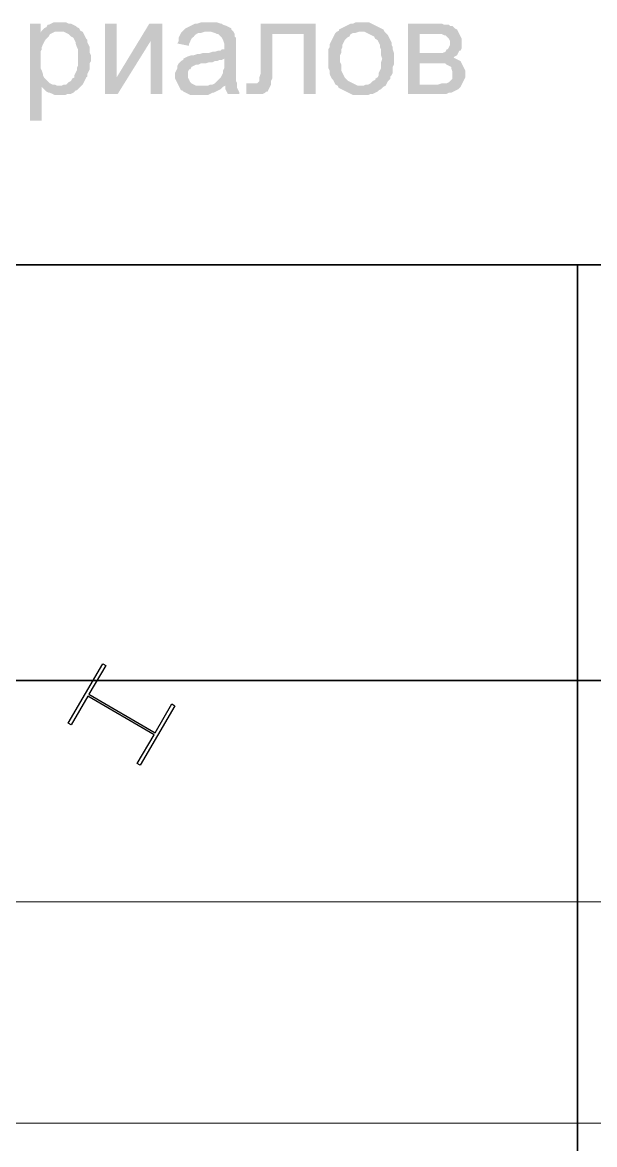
# Model space of a CAD drawing. Header units: millimetres. Extents: x -383313 to -161684, y -117025 to 99224.
# Drawn here: x -359971 to -357901, y -28959 to -24903 of the extents above; entities that cross this region are included whole.
import ezdxf

# ---------------------------------------------------------------- set-up
doc = ezdxf.new("R2010")
doc.units = ezdxf.units.MM
doc.header["$MEASUREMENT"] = 0
for name, color, linetype in [('001__КОНСТРУКТИВ__Колонны', 14, 'Continuous'), ('PDF_Geometry', 7, 'Continuous'), ('PDF_Solid Fills', 7, 'Continuous')]:
    doc.layers.add(name, color=color, linetype=linetype)

# ---------------------------------------------------------------- blocks, each defined once
blk = doc.blocks.new('A$Cf5759c35')
at = {"layer": 'PDF_Solid Fills'}
for points in [[(-1443.6, -6642.1), (-1481.7, -6642.1), (-1481.7, -6993.5), (-1439.3, -6993.5), (-1439.3, -6870.7), (-1375.8, -6866.5), (-1384.3, -6866.5), (-1392.8, -6862.2), (-1401.2, -6862.2), (-1409.7, -6858), (-1418.2, -6849.5), (-1426.6, -6841.1), (-1430.9, -6836.8), (-1435.1, -6828.4), (-1435.1, -6824.1), (-1439.3, -6811.4), (-1443.6, -6803), (-1443.6, -6794.5), (-1443.6, -6781.8), (-1443.6, -6769.1), (-1443.6, -6769.1), (-1443.6, -6756.4), (-1443.6, -6743.7), (-1439.3, -6735.2), (-1439.3, -6726.8), (-1435.1, -6718.3), (-1430.9, -6709.8), (-1426.6, -6701.4), (-1422.4, -6697.1), (-1413.9, -6688.7), (-1409.7, -6680.2), (-1401.2, -6676), (-1443.6, -6676)], [(-1371.6, -6637.9), (-1397, -6637.9), (-1405.5, -6642.1), (-1413.9, -6646.3), (-1418.2, -6646.3), (-1422.4, -6654.8), (-1430.9, -6659), (-1439.3, -6667.5), (-1375.8, -6671.7), (-1367.4, -6671.7), (-1358.9, -6671.7), (-1350.4, -6676), (-1342, -6680.2), (-1333.5, -6688.7), (-1325, -6692.9), (-1320.8, -6701.4), (-1316.6, -6709.8), (-1316.6, -6714.1), (-1312.3, -6726.8), (-1308.1, -6735.2), (-1308.1, -6743.7), (-1308.1, -6756.4), (-1308.1, -6769.1), (-1308.1, -6769.1), (-1308.1, -6781.8), (-1308.1, -6794.5), (-1312.3, -6803), (-1312.3, -6811.4), (-1316.6, -6819.9), (-1320.8, -6828.4), (-1320.8, -6836.8), (-1329.3, -6841.1), (-1333.5, -6849.5), (-1342, -6853.8), (-1350.4, -6862.2), (-1358.9, -6862.2), (-1367.4, -6866.5), (-1375.8, -6866.5), (-1439.3, -6870.7), (-1435.1, -6874.9), (-1426.6, -6883.4), (-1422.4, -6887.6), (-1413.9, -6891.9), (-1409.7, -6891.9), (-1401.2, -6896.1), (-1392.8, -6900.3), (-1384.3, -6900.3), (-1375.8, -6900.3), (-1371.6, -6900.3), (-1363.1, -6900.3), (-1354.7, -6900.3), (-1346.2, -6896.1), (-1333.5, -6896.1), (-1325, -6891.9), (-1316.6, -6883.4), (-1312.3, -6883.4), (-1303.9, -6874.9), (-1299.6, -6870.7), (-1291.2, -6862.2), (-1286.9, -6853.8), (-1282.7, -6845.3), (-1278.5, -6836.8), (-1274.2, -6832.6), (-1274.2, -6824.1), (-1270, -6815.7), (-1265.8, -6807.2), (-1265.8, -6798.7), (-1265.8, -6786), (-1261.5, -6777.6), (-1261.5, -6769.1), (-1261.5, -6769.1), (-1261.5, -6756.4), (-1265.8, -6747.9), (-1265.8, -6735.2), (-1265.8, -6726.8), (-1270, -6718.3), (-1274.2, -6709.8), (-1274.2, -6701.4), (-1278.5, -6697.1), (-1282.7, -6688.7), (-1286.9, -6680.2), (-1291.2, -6671.7), (-1299.6, -6667.5), (-1303.9, -6659), (-1312.3, -6654.8), (-1316.6, -6650.6), (-1325, -6646.3), (-1333.5, -6642.1), (-1342, -6642.1), (-1350.4, -6637.9), (-1358.9, -6637.9)], [(-1003.3, -6642.1), (-1049.9, -6642.1), (-1168.4, -6836.8), (-1210.7, -6896.1), (-1164.2, -6896.1), (-1045.6, -6705.6)], [(-834, -6637.9), (-834, -6637.9), (-863.6, -6637.9), (-876.3, -6642.1), (-884.8, -6642.1), (-893.2, -6646.3), (-901.7, -6650.6), (-910.2, -6654.8), (-918.6, -6659), (-922.9, -6663.3), (-931.3, -6671.7), (-842.4, -6671.7), (-834, -6671.7), (-825.5, -6671.7), (-812.8, -6676), (-804.3, -6680.2), (-800.1, -6680.2), (-791.6, -6688.7), (-791.6, -6688.7), (-787.4, -6692.9), (-783.2, -6701.4), (-778.9, -6714.1), (-778.9, -6722.5), (-778.9, -6726.8), (-778.9, -6735.2), (-787.4, -6735.2), (-791.6, -6739.5), (-800.1, -6739.5), (-812.8, -6743.7), (-821.3, -6743.7), (-834, -6747.9), (-842.4, -6747.9), (-855.1, -6747.9), (-867.8, -6752.2), (-876.3, -6752.2), (-889, -6756.4), (-893.2, -6756.4), (-897.5, -6756.4), (-910.2, -6760.6), (-918.6, -6764.9), (-778.9, -6769.1), (-778.9, -6786), (-778.9, -6790.3), (-778.9, -6803), (-783.2, -6811.4), (-783.2, -6819.9), (-787.4, -6828.4), (-787.4, -6828.4), (-791.6, -6836.8), (-800.1, -6845.3), (-808.6, -6853.8), (-812.8, -6858), (-821.3, -6862.2), (-829.7, -6862.2), (-774.7, -6866.5), (-774.7, -6866.5), (-774.7, -6879.2), (-770.5, -6887.6), (-766.2, -6896.1), (-723.9, -6896.1), (-723.9, -6891.9), (-728.1, -6883.4), (-732.4, -6874.9), (-732.4, -6866.5), (-732.4, -6862.2), (-732.4, -6858), (-736.6, -6849.5), (-736.6, -6841.1), (-736.6, -6828.4), (-736.6, -6819.9), (-736.6, -6803), (-736.6, -6790.3), (-736.6, -6731), (-736.6, -6731), (-736.6, -6718.3), (-736.6, -6709.8), (-736.6, -6701.4), (-736.6, -6692.9), (-740.8, -6688.7), (-740.8, -6680.2), (-745.1, -6671.7), (-753.5, -6663.3), (-753.5, -6659), (-762, -6654.8), (-770.5, -6650.6), (-783.2, -6646.3), (-787.4, -6642.1), (-791.6, -6642.1), (-804.3, -6637.9), (-812.8, -6637.9), (-821.3, -6637.9)], [(-448.7, -6642.1), (-647.7, -6642.1), (-647.7, -6824.1), (-651.9, -6836.8), (-651.9, -6845.3), (-651.9, -6849.5), (-651.9, -6849.5), (-660.4, -6858), (-660.4, -6858), (-664.6, -6858), (-677.3, -6858), (-698.5, -6858), (-698.5, -6896.1), (-690, -6896.1), (-681.6, -6896.1), (-673.1, -6896.1), (-660.4, -6896.1), (-660.4, -6896.1), (-651.9, -6896.1), (-639.2, -6896.1), (-630.8, -6891.9), (-626.5, -6887.6), (-622.3, -6887.6), (-618.1, -6879.2), (-613.8, -6870.7), (-609.6, -6862.2), (-609.6, -6858), (-609.6, -6849.5), (-605.4, -6841.1), (-605.4, -6832.6), (-605.4, -6819.9), (-605.4, -6803), (-605.4, -6680.2), (-491.1, -6680.2)], [(-283.6, -6637.9), (-283.6, -6637.9), (-304.8, -6637.9), (-313.3, -6642.1), (-321.7, -6642.1), (-330.2, -6646.3), (-338.7, -6650.6), (-347.1, -6654.8), (-355.6, -6659), (-364.1, -6663.3), (-364.1, -6667.5), (-372.5, -6671.7), (-283.6, -6671.7), (-279.4, -6671.7), (-270.9, -6671.7), (-262.5, -6676), (-254, -6680.2), (-245.5, -6684.4), (-237.1, -6688.7), (-232.8, -6697.1), (-224.4, -6701.4), (-220.1, -6709.8), (-215.9, -6718.3), (-215.9, -6726.8), (-211.7, -6735.2), (-211.7, -6743.7), (-211.7, -6756.4), (-207.4, -6769.1), (-207.4, -6769.1), (-211.7, -6781.8), (-211.7, -6794.5), (-211.7, -6803), (-215.9, -6811.4), (-220.1, -6819.9), (-220.1, -6828.4), (-224.4, -6836.8), (-232.8, -6841.1), (-232.8, -6845.3), (-241.3, -6849.5), (-249.8, -6858), (-258.2, -6862.2), (-266.7, -6862.2), (-275.2, -6866.5), (-283.6, -6866.5), (-368.3, -6866.5), (-364.1, -6874.9), (-355.6, -6879.2), (-347.1, -6883.4), (-338.7, -6887.6), (-330.2, -6891.9), (-321.7, -6896.1), (-313.3, -6900.3), (-304.8, -6900.3), (-296.3, -6900.3), (-283.6, -6900.3), (-279.4, -6900.3), (-266.7, -6900.3), (-258.2, -6900.3), (-249.8, -6896.1), (-241.3, -6896.1), (-232.8, -6891.9), (-224.4, -6887.6), (-220.1, -6883.4), (-211.7, -6879.2), (-203.2, -6870.7), (-194.7, -6866.5), (-190.5, -6858), (-186.3, -6849.5), (-177.8, -6841.1), (-177.8, -6841.1), (-177.8, -6832.6), (-173.6, -6828.4), (-169.3, -6819.9), (-169.3, -6807.2), (-169.3, -6798.7), (-165.1, -6790.3), (-165.1, -6777.6), (-165.1, -6764.9), (-165.1, -6756.4), (-165.1, -6747.9), (-169.3, -6735.2), (-169.3, -6726.8), (-173.6, -6718.3), (-173.6, -6709.8), (-177.8, -6701.4), (-182, -6692.9), (-186.3, -6684.4), (-194.7, -6676), (-199, -6671.7), (-203.2, -6663.3), (-211.7, -6659), (-220.1, -6654.8), (-228.6, -6650.6), (-237.1, -6646.3), (-245.5, -6642.1), (-254, -6637.9), (-262.5, -6637.9), (-275.2, -6637.9)], [(-16.9, -6642.1), (-114.3, -6642.1), (-114.3, -6896.1), (25.4, -6896.1), (33.9, -6891.9), (42.3, -6891.9), (50.8, -6887.6), (59.3, -6883.4), (67.7, -6879.2), (72, -6874.9), (76.2, -6870.7), (80.4, -6862.2), (-72, -6862.2), (-72, -6786), (-21.2, -6786), (76.2, -6777.6), (67.7, -6773.3), (59.3, -6769.1), (50.8, -6764.9), (55, -6760.6), (63.5, -6756.4), (-72, -6747.9), (-72, -6680.2), (-25.4, -6680.2), (67.7, -6671.7), (63.5, -6663.3), (55, -6659), (46.6, -6650.6), (38.1, -6650.6), (33.9, -6646.3), (25.4, -6646.3), (16.9, -6646.3), (8.5, -6642.1), (-4.2, -6642.1)], [(-1439.3, -6667.5), (-1443.6, -6676), (-1401.2, -6676), (-1392.8, -6671.7), (-1384.3, -6671.7), (-1375.8, -6671.7)], [(-931.3, -6671.7), (-935.6, -6676), (-939.8, -6684.4), (-944, -6692.9), (-944, -6705.6), (-948.3, -6714.1), (-905.9, -6722.5), (-905.9, -6714.1), (-901.7, -6705.6), (-897.5, -6697.1), (-889, -6688.7), (-884.8, -6684.4), (-880.5, -6680.2), (-872.1, -6676), (-863.6, -6676), (-850.9, -6671.7), (-842.4, -6671.7)], [(-372.5, -6671.7), (-376.8, -6676), (-381, -6684.4), (-385.2, -6692.9), (-389.5, -6701.4), (-393.7, -6709.8), (-397.9, -6718.3), (-397.9, -6726.8), (-402.2, -6735.2), (-402.2, -6747.9), (-402.2, -6756.4), (-402.2, -6769.1), (-402.2, -6769.1), (-402.2, -6781.8), (-402.2, -6794.5), (-402.2, -6803), (-397.9, -6811.4), (-397.9, -6824.1), (-393.7, -6832.6), (-389.5, -6841.1), (-385.2, -6845.3), (-381, -6853.8), (-376.8, -6862.2), (-368.3, -6866.5), (-283.6, -6866.5), (-287.9, -6866.5), (-296.3, -6866.5), (-304.8, -6862.2), (-313.3, -6858), (-321.7, -6853.8), (-330.2, -6849.5), (-338.7, -6841.1), (-338.7, -6841.1), (-342.9, -6836.8), (-347.1, -6828.4), (-351.4, -6819.9), (-355.6, -6811.4), (-355.6, -6803), (-355.6, -6790.3), (-359.8, -6781.8), (-359.8, -6769.1), (-359.8, -6769.1), (-359.8, -6756.4), (-355.6, -6747.9), (-355.6, -6735.2), (-351.4, -6726.8), (-351.4, -6718.3), (-347.1, -6709.8), (-342.9, -6701.4), (-338.7, -6697.1), (-334.4, -6692.9), (-326, -6688.7), (-321.7, -6680.2), (-313.3, -6676), (-304.8, -6676), (-292.1, -6671.7), (-283.6, -6671.7)], [(67.7, -6671.7), (-25.4, -6680.2), (-25.4, -6680.2), (8.5, -6680.2), (16.9, -6684.4), (21.2, -6684.4), (25.4, -6688.7), (33.9, -6697.1), (38.1, -6705.6), (38.1, -6714.1), (38.1, -6718.3), (33.9, -6726.8), (29.6, -6735.2), (25.4, -6735.2), (21.2, -6743.7), (12.7, -6747.9), (4.2, -6747.9), (-4.2, -6747.9), (-12.7, -6747.9), (-25.4, -6747.9), (-72, -6747.9), (63.5, -6756.4), (67.7, -6747.9), (72, -6739.5), (76.2, -6739.5), (80.4, -6731), (80.4, -6718.3), (80.4, -6709.8), (80.4, -6705.6), (80.4, -6697.1), (76.2, -6688.7), (72, -6680.2)], [(-918.6, -6764.9), (-927.1, -6769.1), (-927.1, -6773.3), (-935.6, -6777.6), (-944, -6786), (-948.3, -6794.5), (-948.3, -6803), (-952.5, -6811.4), (-956.7, -6819.9), (-956.7, -6828.4), (-956.7, -6832.6), (-956.7, -6841.1), (-952.5, -6849.5), (-948.3, -6858), (-944, -6866.5), (-939.8, -6874.9), (-935.6, -6883.4), (-931.3, -6883.4), (-927.1, -6887.6), (-918.6, -6891.9), (-910.2, -6896.1), (-901.7, -6900.3), (-889, -6900.3), (-880.5, -6900.3), (-867.8, -6900.3), (-859.4, -6900.3), (-850.9, -6900.3), (-838.2, -6900.3), (-829.7, -6896.1), (-821.3, -6891.9), (-817, -6891.9), (-808.6, -6887.6), (-800.1, -6883.4), (-791.6, -6879.2), (-783.2, -6870.7), (-859.4, -6866.5), (-863.6, -6866.5), (-872.1, -6866.5), (-880.5, -6866.5), (-889, -6862.2), (-897.5, -6858), (-901.7, -6853.8), (-905.9, -6845.3), (-910.2, -6836.8), (-910.2, -6828.4), (-910.2, -6824.1), (-910.2, -6815.7), (-905.9, -6807.2), (-901.7, -6807.2), (-897.5, -6798.7), (-889, -6794.5), (-880.5, -6790.3), (-872.1, -6790.3), (-863.6, -6786), (-850.9, -6786), (-846.7, -6786), (-834, -6781.8), (-821.3, -6781.8), (-812.8, -6777.6), (-804.3, -6777.6), (-795.9, -6773.3), (-787.4, -6773.3), (-778.9, -6769.1)], [(76.2, -6777.6), (-21.2, -6786), (21.2, -6786), (25.4, -6790.3), (33.9, -6794.5), (42.3, -6798.7), (42.3, -6803), (46.6, -6815.7), (46.6, -6824.1), (46.6, -6828.4), (46.6, -6841.1), (42.3, -6845.3), (33.9, -6853.8), (33.9, -6853.8), (25.4, -6858), (16.9, -6858), (8.5, -6858), (-4.2, -6862.2), (-16.9, -6862.2), (-72, -6862.2), (80.4, -6862.2), (84.7, -6853.8), (88.9, -6845.3), (93.1, -6836.8), (93.1, -6824.1), (93.1, -6824.1), (93.1, -6811.4), (88.9, -6803), (84.7, -6794.5), (80.4, -6786)], [(-829.7, -6862.2), (-838.2, -6866.5), (-859.4, -6866.5), (-783.2, -6870.7), (-774.7, -6866.5)]]:
    blk.add_hatch(color=8, dxfattribs=at).paths.add_polyline_path(points)
at = {"layer": 'PDF_Geometry', "color": 8, "lineweight": 35}
blk.add_lwpolyline([(4999.4, -17813.9), (4999.4, -7514.2), (-13500.1, -7514.2), (-13500.1, -17813.9)], close=True, dxfattribs=at)
for points in [[(499.5, -7514.2), (499.5, -17813.9)], [(-13500.1, -9017), (4999.4, -9017)]]:
    blk.add_lwpolyline(points, dxfattribs=at)
at = {"layer": 'PDF_Geometry', "color": 8, "lineweight": 13}
for points in [[(-13500.1, -9817.1), (4999.4, -9817.1)], [(-13500.1, -10617.2), (4999.4, -10617.2)]]:
    blk.add_lwpolyline(points, dxfattribs=at)
at = {"layer": 'PDF_Solid Fills', "color": 8, "lineweight": 35}
for points in [[(-1168.4, -6642.1), (-1210.7, -6642.1), (-1168.4, -6836.8), (-1210.7, -6896.1)], [(-1003.3, -6642.1), (-1045.6, -6705.6), (-1003.3, -6896.1), (-1045.6, -6896.1)], [(-448.7, -6642.1), (-491.1, -6680.2), (-448.7, -6896.1), (-491.1, -6896.1)]]:
    blk.add_solid(points, dxfattribs=at)

msp = doc.modelspace()

# ---------------------------------------------------------------- linework, layer by layer
at = {"layer": '001__КОНСТРУКТИВ__Колонны', "linetype": 'Continuous', "lineweight": 30}
for p, q in [((-359805.65585, -27435.92466), (-359680.36, -27220.74578)), ((-359669.90352, -27226.83445), (-359730.53866, -27330.9672)), ((-359680.36, -27220.74578), (-359669.90352, -27226.83445)), ((-359734.56423, -27337.88058), (-359795.19937, -27442.01333)), ((-359494.78307, -27477.50202), (-359734.56423, -27337.88058)), ((-359730.53866, -27330.9672), (-359490.7575, -27470.58864)), ((-359419.66588, -27372.54456), (-359544.96173, -27587.72344)), ((-359490.7575, -27470.58864), (-359430.12236, -27366.45589)), ((-359430.12236, -27366.45589), (-359419.66588, -27372.54456)), ((-359795.19937, -27442.01333), (-359805.65585, -27435.92466)), ((-359555.41821, -27581.63477), (-359494.78307, -27477.50202)), ((-359544.96173, -27587.72344), (-359555.41821, -27581.63477))]:
    msp.add_line(p, q, dxfattribs=at)

# ---------------------------------------------------------------- block references
at = {"ltscale": 100}
msp.add_blockref('A$Cf5759c35', (-358461.97282, -18264.93104), dxfattribs=at)

doc.saveas('drawing.dxf')
